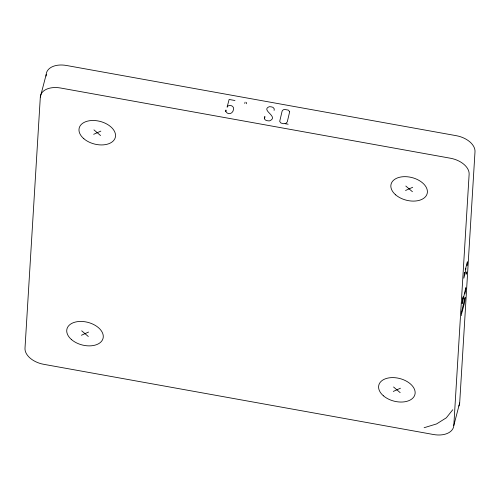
<?xml version="1.0" encoding="UTF-8"?>
<svg xmlns="http://www.w3.org/2000/svg" width="500" height="500" viewBox="0 0 500 500"><rect width="100%" height="100%" fill="white"/><g stroke="black" fill="none" stroke-linecap="round" stroke-linejoin="round"><path stroke-width="0.75" d="M264.531 118.737L264.844 116.638L264.531 118.737A2.938 2.275 3.5 0 0 266.806 120.569A6.75 5.231 3.5 0 0 269.544 120.875C279.5 116.681 260.281 110.288 269.25 106.725A6.75 5.231 3.5 0 1 273.056 107.413L274.256 108.875L274.1 110.4M461.425 315.569L461.531 313.694M40.319 97.062L25 348.244A19.894 12.438 14.6 0 0 43.725 364.312L433.556 434.525A19.894 12.438 14.6 0 0 453.812 425.475L459.681 402.938L475 151.756A19.894 12.438 14.6 0 0 456.275 135.688L66.444 65.475A19.894 12.438 14.6 0 0 46.188 74.525L40.319 97.062A19.894 12.438 14.6 0 1 60.575 88.012L450.406 158.225A19.894 12.438 14.6 0 1 469.131 174.294L453.812 425.475M46.094 76.081L46.188 74.525M467.163 265.569L467.394 261.8L465.381 269.525L465.85 268.438L465.363 272.613L463.825 278.206L464.613 272.3L464.244 273.819M225.812 111.55L225.95 110.131L225.812 111.55C228.731 116.181 234.513 112.669 233.412 107.45C232.456 105.138 227.969 104.456 227.1 107.188L229.112 99.462L234.963 100.519M462.669 299.006L463.212 296.806L462.212 302.062A6.75 0.644 -79.8 0 0 462.15 303.619L465.812 287.7A6.75 0.644 -79.8 0 1 465.662 290.15L464.894 293.95M244.75 103.481L245.094 102.15M246.281 103.756L246.631 102.425M466.469 273.219L466.819 271.887M466.413 274.206L466.756 272.875M452.756 409.75L446.362 417.788L436.594 423.919L424.119 427.725M93.681 134.312L100.844 131.113M81.425 335.256L88.588 332.056M405.544 190.481L412.706 187.281M393.288 391.425L400.45 388.225M285.119 123.719L288.131 124.2M405.812 186.038L412.431 191.719M93.95 129.869L100.569 135.55M393.556 386.987L400.181 392.669M81.694 330.819L88.319 336.5M459.681 402.938A19.894 12.438 14.6 0 1 458.819 406.069M289.669 111.731L287.3 121.794L285.931 123.394L283.538 123.713L281 123.056L279.688 121.444L282.056 111.369A3.306 2.562 3.5 0 1 284.55 109.425L288.344 110.106L289.669 111.731M461.575 312.1L461.619 313.688L464.663 302.337L465.225 297.5A3.306 0.312 -79.8 0 0 464.7 298.556L461.575 312.1M83.831 138.713A18.65 11.662 14.6 0 0 114.725 138.938A18.65 11.662 14.6 0 0 93.225 120.487A18.65 11.662 14.6 0 0 83.831 138.713M71.575 339.656A18.65 11.662 14.6 0 0 102.469 339.881A18.65 11.662 14.6 0 0 80.969 321.431A18.65 11.662 14.6 0 0 71.575 339.656M383.438 395.825A18.65 11.662 14.6 0 0 414.331 396.056A18.65 11.662 14.6 0 0 392.831 377.6A18.65 11.662 14.6 0 0 383.438 395.825M395.694 194.881A18.65 11.662 14.6 0 0 426.587 195.106A18.65 11.662 14.6 0 0 405.087 176.656A18.65 11.662 14.6 0 0 395.694 194.881"/></g></svg>
